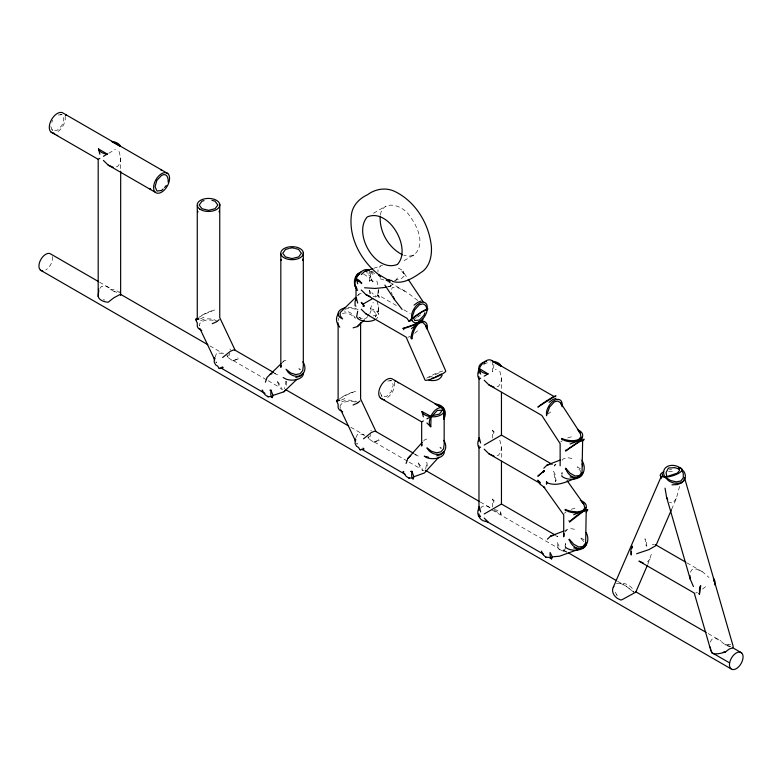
<?xml version="1.0" encoding="UTF-8"?>
<svg xmlns="http://www.w3.org/2000/svg" width="782" height="782" viewBox="0 0 782 782"><rect width="100%" height="100%" fill="white"/><g stroke="black" fill="none" stroke-linecap="round" stroke-linejoin="round"><path stroke-width="0.59" stroke-dasharray="3.91 2.93" d="M199.195 325.459L199.449 325.889L199.332 324.08L201.815 321.51L206.272 320.073L211.834 320.073L216.282 321.207M376.631 315.038L375.301 317.003L376.631 314.804L373.904 311.089L371.167 310.356L370.267 308.773L373.288 302.321M340.17 408.615L340.18 406.972M215.021 357.306L216.682 352.995L221.961 353.288M119.02 151.405L120.682 157.856L120.115 163.311L117.437 166.683L114.24 167.162M378.293 289.594L377.95 292.869L375.272 296.251L373.141 296.564M377.129 301.344L378.517 306.71L377.95 312.165L375.272 315.547L373.141 315.86M499.796 371.245L501.458 377.696L500.9 383.151L498.222 386.523L496.081 386.846M499.796 440.168L501.458 446.61L500.9 452.064L498.222 455.447L496.081 455.759M338.264 320.473L338.547 318.069M679.617 486.384L676.313 498.515L671.464 509.727M380.414 214.767C383.19 198.237 404.196 205.881 409.885 216.36C417.715 226.409 425.75 244.932 414.02 254.912L401.606 262.078M425.672 468.789L426.952 462.582L426.18 462.465M285.528 381.264L286.163 381.381L284.462 388.947M647.76 564.467L651.445 553.881M561.662 474.146L562.102 472.524L562.102 474.293M565.063 545.787L565.679 543.5L565.679 545.914M403.532 271.1L403.023 272.165L403.737 273.348L403.268 270.748L396.816 267.288M554.291 465.603L555.474 464.4L553.568 467.098L554.311 465.603M555.533 481.409L555.455 475.075L553.451 471.145L555.533 481.409L556.393 479.835M51.856 122.412L52.56 120.154M232.019 360.297L228.305 357.716L229.82 353.21M373.288 281.139L372.789 281.843L370.854 277.512L371.284 280.064L369.407 281.158L370.521 276.828A11.319 9.179 70.9 0 0 366.973 273.671M372.877 441.615L369.153 439.044L370.668 434.528M559.912 549.599L564.164 551.633L565.679 547.117M646.215 546.041L646.401 541.369L644.984 538.778L646.215 546.041L646.978 545.816M369.818 313.582L371.167 310.356M228.305 357.716L227.562 356.377L228.276 354.872M369.153 439.044L368.41 437.695L369.124 436.19M355.937 437.578L357.54 434.313L361.831 434.166L366.65 436.483M387.784 286.965L390.081 286.32L391.293 283.925L387.745 281.227M564.164 551.633L563.48 550.381L564.135 549.218M395.731 280.816L397.403 277.884M690.34 572.248L692.06 569.56L696.703 569.14L702.764 571.994L709.049 577.536M710.164 642.09L712.119 639.031L716.068 638.679C721.639 640.155 724.298 646.284 730.398 646.489M340.043 406.611L340.18 405.399L342.663 402.828C347.619 400.55 353.2 401.117 358.244 402.808L355.38 401.166A11.319 6.53 0 0 0 339.359 403.649M580.615 472.426L580.273 470.647L577.057 467.128L577.409 466.629M583.861 541.623L580.645 538.114L580.987 537.615M676.313 498.515L672.843 502.982L669.372 502.523M99.92 288.372L101.435 286.456L105.062 285.919L109.021 287.649L110.301 289.281L116.831 293.045L115.971 291.969L114.104 291.471M480.695 508.212L482.211 506.296L485.837 505.758L489.796 507.489L491.076 509.121M382.525 265.44L380.502 265.968L378.019 268.803L377.97 272.146M650.165 558.915L647.232 562.15L645.228 562.541M562.043 460.266L563.382 458.829L567.644 457.705L572.649 458.584M564.956 531.975L566.96 529.805L571.231 528.691L576.236 529.561M282.732 362.222L284.071 360.834L288.333 359.593M357.931 295.371L359.27 293.983L363.532 292.742M423.58 440.999L424.919 439.631L429.181 438.36M367.784 316.495L366.132 318.186L363.268 318.733M483.579 364.823L485.065 363.337M282.331 362.506L284.071 360.834M357.521 295.664L359.27 293.983M390.081 286.32L394.617 282.771M414.675 333.367L418.634 329.877M702.471 589.12L706.762 585.816M560.704 441.947L562.493 440.589M564.281 513.315L566.07 511.985M547.938 414.001L550.763 411.938M428.917 377.51L440.667 372.193M418.36 316.202L419.015 315.752M417.422 317.013L420.755 314.765M198.726 317.433L204.776 314.022L214.532 309.955L212.245 310.61A11.319 1.31 -25.3 0 0 199.469 316.554M339.574 398.752L345.624 395.34L355.38 391.274L353.102 391.929A11.319 1.31 -25.3 0 0 340.326 397.872M415.047 318.46L416.63 317.492M108.708 153.252L115.462 149.352M373.444 213.3L385.858 206.125M369.407 281.158L369.407 277.854L370.668 277.131M375.272 297.062L378.517 295.195L396.474 305.567M492.357 361.274L492.357 371.43L496.238 369.192M413.062 255.382L414.02 254.912M695.53 593.127L697.485 592.199M407.735 337.384L410.785 336.045M200.515 318.753L204.776 316.906M341.363 400.071L345.624 398.224M564.78 530.646L566.96 529.805M238.412 358.889L232.322 360.932L238.412 358.889L237.777 357.804M379.27 440.207L373.17 442.25L379.27 440.207L378.635 439.122M373.63 268.353L380.502 265.968M412.867 255.47L408.976 256.232L403.815 255.294M571.231 509.307L576.236 507.665M344.891 309.252C349.212 307.707 353.963 308.646 358.244 309.946L355.38 308.303A11.319 6.53 0 0 0 347.589 307.385M567.644 437.94L572.649 436.415M616.333 583.734L620.243 583.186A11.319 8.494 23.4 0 1 632.921 589.364L633.645 591.378M483.687 363.816L490.402 362.017M387.667 286.779L391.147 285.948M669.333 469.826L671.582 469.317M342.428 313.504L345.624 312.859L350.629 314.452L355.38 318.196L353.102 314.892A11.319 9.149 46.1 0 0 344.432 311.128M58.288 115.032L62.022 114.69L63.821 118.952L61.886 125.531L57.291 130.262L54.31 130.721L52.56 130.75L50.762 126.489M387.735 381.039L391.469 380.707L393.268 384.969L391.332 391.547L386.738 396.279L383.757 396.738L382.017 396.767L380.208 392.505M418.155 462.876L421.811 467.353L422.642 470.774L420.716 468.809L418.155 462.876L419.445 462.69M394.509 280.406L401.782 278.255L404.265 275.948L404.216 273.368L403.023 272.165M728.374 644.476L724.943 644.886L728.374 644.476A11.319 3.636 -16.1 0 1 730.769 644.632M277.366 381.381L280.748 385.858L281.52 389.338L279.682 387.383L277.366 381.381L278.402 381.264M60.282 114.719L61.886 114.612M389.729 380.736L391.332 380.629M110.301 289.281L110.702 289.252A11.319 6.53 0 0 1 119.02 292.263M668.551 471.624L673.732 471.399M652.237 544.741L654.368 544.692M358.655 317.169L362.496 318.812M726.791 645.404L730.427 646.352M563.48 550.381L567.39 552.288M422.886 470.5L423.903 470.656M366.533 272.762L368.537 273.123M378.635 297.18L379.27 297.297L379.133 296.701L376.846 293.397L377.559 295.743L379.27 297.297M281.823 389.055L282.908 389.25M103.244 299.711L104.778 300.014M370.492 271.334L373.288 271.892M370.267 308.773L373.288 309.389A11.319 6.53 0 0 1 376.367 318.802M577.057 467.128L577.409 467.206A11.319 6.53 0 0 1 580.967 469.259M580.645 538.114L580.987 538.182A11.319 6.53 0 0 1 584.545 540.245M374.676 273.475L369.563 271.139M380.15 278.763L384.49 280.171M555.24 535.543L557.928 536.608L555.836 535.406M274.032 373.356L277.923 374.949L274.795 373.141M414.675 454.557L418.634 456.189L414.48 453.785M620.175 583.206L626.138 586.138L634.007 592.385L632.921 589.364M417.744 300.464L407.051 292.37L397.94 287.756L392.202 287.551L390.99 291.774L392.32 294.706M363.532 273.954L369.407 277.854M389.778 282.4L407.051 292.37M403.874 309.828L410.208 313.494M686.987 562.884L702.764 571.994M441.625 448.194L439.875 447.187L441.048 448.751M217.386 321.49L214.532 319.848A11.319 6.53 0 0 0 198.501 322.331M300.699 369.593L298.792 368.488L300.024 370.091M99.529 282.175L109.021 287.649M209.918 345.908L223.593 353.806M350.766 427.226L364.451 435.124M480.275 501.995L489.796 507.489M617.516 581.231L625.874 586.05L631.279 590.263M708.238 633.606L720.896 640.917M494.312 510.392L501.154 514.351L499.796 509.082M233.466 360.697L267.082 380.111M268.128 380.717L279.682 387.383M374.314 442.026L408.067 461.507M409.113 462.113L420.716 468.809M492.103 510.02L558.143 548.153L559.423 549.785L559.042 546.061L557.038 542.131L558.143 548.153M554.995 464.479L555.924 465.026L555.474 464.4M564.252 550.479L566.471 552.19M371.509 430.902L370.668 430.413M230.661 349.583L229.82 349.095M367.608 436.942L368.41 437.695M226.751 355.624L227.562 356.377M356.612 443.414L357.325 444.098L356.973 443.081M215.764 362.095L216.477 362.78L216.115 361.763M370.306 271.872L373.288 274.805M369.407 293.68L369.407 290.288L373.288 294.1M492.357 438.096L492.357 430.188L496.238 434M492.357 507.01L492.357 499.102L496.238 502.914M401.792 271.256L403.737 273.348M371.284 280.064L372.789 281.843M359.368 317.169L360.639 318.743M404.216 273.368L407.578 278.402M617.203 595.62L615.239 592.199L616.92 595.112M369.407 290.288L370.668 292.585L370.668 295.664M426.952 462.582L427.216 466.15M286.163 381.381L286.368 385.858M381.303 395.321L382.017 396.767M51.856 129.304L52.56 130.75M376.846 280.973L378.234 286.339M581.114 459.454L581.613 461.644M501.458 377.696L501.458 389.905M501.458 446.61L501.458 458.829M378.517 289.643L378.517 295.195M378.517 306.71L378.517 314.188M370.668 273.289L370.668 276.779L369.407 273.632L369.407 271.11M120.682 157.856L120.682 169.997M65.092 116.166A11.319 6.53 -60 0 1 57.291 131.963M426.718 378.234A11.319 1.72 -23.8 0 1 435.994 373.415A11.319 1.72 -23.8 0 1 444.675 370.727M394.539 382.173A11.319 6.53 -60 0 1 386.738 397.97M494.361 509.541A10.283 5.933 0 0 1 501.154 514.351M492.357 499.102A10.283 5.933 -60 0 1 493.618 505.514M492.357 430.188A10.283 5.933 -60 0 1 493.618 436.6M493.784 364.48A10.283 5.933 -60 0 1 492.357 371.43M52.365 256.574A9.619 5.552 -60 0 1 45.727 270.005M378.195 310.835L378.068 311.93L378.195 310.835M349.368 308.245L349.368 308.245M378.195 308.264L378.195 308.264"/><path stroke-width="1.17" d="M565.366 450.129L565.777 450.901L579.384 441.674L582.629 440.501L582.062 471.976L579.384 475.544L575.122 475.994L570.117 473.237L565.777 468.31L565.366 468.917M98.757 290.181L98.19 296.476A11.319 6.53 0 0 0 108.17 302.233L113.82 297.786L120.496 294.276L207.816 344.696M380.208 216.125C379.25 231.707 388.566 247.845 402.535 254.805M98.512 289.78L98.512 288.969M684.348 478.594L684.084 480.588L681.464 483.081L677.134 484.596L671.963 484.82M356.025 280.347L356.592 276.232L359.27 273.329M564.145 533.725L563.724 536.784L563.724 514.888L543.881 487.059L544.8 487.606L539.854 484.087L537.85 480.148L540.362 482.748M631.377 554.819L631.455 551.574M631.915 548.319L632.227 546.139L630.8 550.381L630.996 554.829M699.479 594.369L700.711 585.679C698.277 586.803 700.594 595.473 698.707 593.694M281.109 365.477L280.826 367.345L280.826 253.915M421.957 444.215L421.674 446.053L421.674 421.889L423.336 420.931M478.975 516.316L479.786 516.521L479.532 517.283L478.975 513.891M357.687 311.324L356.631 316.651L357.687 318.391A11.319 6.53 0 0 0 375.272 319.535M410.579 337.756L411.879 338.831C412.837 332.966 414.704 326.788 419.416 322.849L422.886 322.467L425.672 325.41L445.779 371.069A11.319 1.72 -23.8 0 1 435.584 377.335A11.319 1.72 -23.8 0 1 425.027 380.023L406.122 337.101L366.005 313.934L361.245 309.271M546.941 482.641L546.501 484.185L546.501 481.526L546.941 482.641C557.429 487.294 567.918 481.057 577.605 477.401M568.944 520.714L569.707 521.789A11.319 1.515 -35.5 0 1 582.59 511.731A11.319 1.515 -35.5 0 1 586.168 511.966M424.851 312.8L424.01 315.302L419.416 320.034L414.685 320.522L413.453 317.717L422.427 311.676L427.363 309.643A11.319 1.017 -33.7 0 0 423.453 310.786A11.319 1.017 -33.7 0 0 411.762 318.655L411.615 319.056A11.319 6.53 -60 0 0 419.416 321.734A11.319 6.53 -60 0 0 427.216 310.043L427.216 309.77M432.505 415.633L437.324 410.394L442.241 410.237L439.445 414.089L432.505 415.633L426.904 418.869M561.808 475.632L561.808 476.209A11.319 6.53 0 0 0 574.32 479.043A11.319 6.53 0 0 0 582.698 472.973M565.386 546.618L565.386 547.195A11.319 6.53 0 0 0 578.7 549.883A11.319 6.53 0 0 0 586.207 542.982M406.122 463.413L407.735 458.565L422.241 442.368M582.629 436.776L582.062 438.467L579.384 440.501L570.117 444M269.927 390.267L270.963 390.15L270.767 394.861L272.283 397.627L273.016 395.418L283.895 391.802L297.023 379.172M357.687 290.142L357.149 290.327L355.253 286.515L356.406 287.717M410.579 471.478L411.879 471.292L411.615 476.179L413.131 478.946L413.864 476.756L424.45 472.954L438.937 457.03M546.647 557.263L548.984 557.38L551.593 558.886L552.278 556.852L559.531 556.197L581.192 548.387M265.411 382.173L267.092 377.364L281.461 363.347M586.207 507.489L585.65 509.062L582.971 511.057L573.695 514.712M647.281 565.572L635.756 592.189L622.267 599.589L620.742 600.038L617.321 598.367A11.319 8.494 23.4 0 1 613.303 587.194L661.122 476.746M671.464 509.727L655.932 545.601L648.992 549.609L636.636 553.744M378.947 274.453L378.547 274.883L380.492 276.975M361.245 289.975L366.005 294.638L407.011 318.313L409.084 321.422L411.43 318.948L410.403 320.278L411.312 320.209M543.412 472.25L544.262 470.676L537.957 476.101L544.262 470.676M166.312 185.5L164.572 187.485M643.224 562.932L638.933 561.105L694.25 593.039L710.916 650.761L712.773 653.478A11.319 3.636 -16.1 0 0 725.452 651.944L729.352 648.982L732.392 647.936A11.319 3.636 -16.1 0 0 733.115 646.088L684.475 477.597M565.777 450.901L565.826 450.833A11.319 0.841 -33 0 1 579.276 441.625A11.319 0.841 -33 0 1 582.355 441.116M568.944 539.893L569.364 539.287L573.695 544.223L578.7 546.97L582.971 546.52L585.65 542.962L586.207 511.135L585.65 510.431L582.971 511.614L569.667 521.946M442.162 375.243C440.002 380.59 433.883 381.196 428.917 380.218M361.245 283.641L361.675 283.045L359.173 280.357L356.387 278.754L357.687 283.807M613.841 586.48L613.303 587.194M357.628 275.87L359.828 273.133M582.062 473.824L579.384 476.717L575.122 477.841L570.117 476.961M584.975 545.533L582.971 547.703L578.7 548.817L573.695 547.947M283.895 391.802L285.498 390.091M407.735 458.565L410.785 455.407M302.751 373.464L300.073 376.23L295.801 377.471M353.102 327.853L357.364 326.612L360.043 323.846M443.599 451.82L440.921 454.567L436.659 455.828M163.076 188.98L161.591 190.476L156.996 191.043L155.061 186.703L156.859 180.368L161.591 175.393C166.634 172.421 168.697 177.973 168.11 182.089M543.813 468.213L546.999 465.134L560.108 460.09M547.4 539.199L550.587 536.11L563.685 531.066M361.264 274.609L364.461 271.53L372.486 268.754M355.771 297.346L340.18 312.536L340.17 315.752L342.643 318.958L339.779 317.306A11.319 6.53 0 0 1 345.624 307.668M357.364 326.612L364.373 319.867M222.655 357.491L230.416 351.265L233.495 349.955L235.167 350.268L273.749 372.545M363.503 438.81L371.274 432.593L374.343 431.273L376.015 431.586L413.434 453.189M397.491 264.355C412.251 248.402 388.586 207.396 367.208 216.995C352.78 233.652 375.409 273.016 397.315 264.472M411.4 328.626L419.24 322.458L422.3 321.119L423.912 321.402M219.195 319.682L216.516 321.832L212.254 323.689M360.043 401L357.364 403.15L353.102 405.008M421.244 320.512L414.304 324.53L403.072 328.381L403.844 329.75M414.069 305.097L417.823 302.341L421.019 301.09M549.042 402.31L552.796 399.563L555.982 398.302M441.439 374.011L435.271 377.08M546.207 401.303L546.706 400.971M98.19 296.476L98.19 159.323L99.861 158.355M103.419 156.302L107.3 154.064A10.283 5.933 0 0 1 98.503 148.981L99.861 154.25M356.983 288.323L356.328 288.705L354.92 285.831A11.319 9.179 70.9 0 1 358.83 273.475M363.034 306.192L364.07 306.075L361.245 302.409L363.268 303.993L372.711 298.538M411.615 318.782L413.453 317.717M480.637 378.195L479.278 378.987A10.283 5.933 -60 0 1 479.278 368.821L479.562 367.98A11.319 6.53 -60 0 1 492.073 360.756L554.585 396.845M484.195 376.142L488.076 373.904L478.975 368.322A11.319 6.53 0 0 1 486.482 361.421M442.133 410.081L443.863 409.084L444.166 409.582L444.166 444.147L443.599 448.78L440.921 451.869L436.659 452.788L431.654 451.37L426.904 447.881L429.074 450.843A11.319 9.081 41.9 0 0 442.006 453.355A11.319 9.081 41.9 0 0 444.675 441.83L443.59 440.354M480.637 447.118L479.278 447.9A10.283 5.933 -60 0 1 479.278 437.734L480.637 443.003M484.195 445.056L501.458 435.095L552.2 464.381M484.195 518.085L488.076 521.897A10.283 5.933 0 0 1 479.278 516.814L480.637 516.032M484.195 513.979L501.458 504.009L554.79 534.8M663.781 471.585A11.319 3.636 -16.1 0 0 661.758 476.756L665.023 477.137L677.271 473.149L679.607 470.422L679.04 469.063L674.739 467.607L668.424 468.037L666.088 472.602L666.655 476.209M679.04 469.063L680.643 468.135A11.319 3.636 -16.1 0 1 678.639 473.305A11.319 3.636 -16.1 0 1 665.062 477.137L662.452 475.769L662.383 473.833M412.055 320.18L409.084 321.422M431.498 378.468L434.333 377.432M386.64 287.287L375.233 288.45L364.549 287.766M204.024 200.632L201.981 201.179L199.195 205.031L201.981 208.716L208.647 210.329L215.04 208.716L217.836 205.031L215.04 201.179L211.981 200.358M288.597 248.598L285.538 249.419L282.752 253.27L285.538 256.955L291.93 258.568L298.597 256.955L301.383 253.27L298.597 249.419L295.537 248.598M364.461 271.53L368.214 270.601M546.999 465.134L549.824 464.44M550.587 536.11L553.402 535.426M289.614 248.324L292.204 247.806L294.521 248.324M270.161 374.216L272.097 373.786M391.938 280.601L387.579 279.721L378.752 274.502M409.631 478.154L411.332 477.91L413.131 478.946M553.754 396.943L537.85 407.119L539.854 405.506A11.319 0.841 -33 0 1 551.642 397.784A11.319 0.841 -33 0 1 555.455 396.494M723.242 652.178L725.52 651.914M268.558 396.709L270.347 396.503L272.283 397.627M678.444 467.88L680.623 468.125L683.937 471.546A11.319 8.494 23.4 0 1 681.914 482.054A11.319 8.494 23.4 0 1 668.336 480.559L665.023 477.118A11.319 8.494 23.4 0 1 667.056 466.61A11.319 8.494 23.4 0 1 680.623 468.115M403.844 471.702L403.072 471.585L403.268 472.348L406.21 476.365L409.387 478.428L408.859 477.704M355.908 306.192L355.067 305.703L355.067 301.588L356.328 297.834L357.687 303.103M262.801 390.267L262.166 390.15L262.302 390.756L265.147 394.861L268.265 396.992L267.727 396.23M361.675 283.045L357.687 280.904L356.025 278.157A11.319 6.53 0 0 1 361.245 271.892M580.352 500.568L580.987 500.695A11.319 6.53 0 0 1 582.971 510.851A11.319 6.53 0 0 1 565.386 509.698L571.28 511.32L577.878 511.917L582.717 510.705L584.828 507.909L583.792 504.097L567.097 480.686M392.417 281.383C403.874 284.863 414.509 277.033 423.355 270.836C430.022 264.971 431.86 255.558 431.42 247.063C429.338 224.356 415.838 201.717 395.027 191.57C386.103 187.133 375.409 188.804 367.55 194.728C359.368 198.393 352.496 205.568 351.411 214.747C348.42 237.708 361.049 260.856 378.83 274.765M428.614 457.275L424.274 456.199L426.904 457.714A11.319 6.53 0 0 0 438.937 457.714A11.319 6.53 0 0 0 444.166 451.449M403.072 328.381L403.268 328.43A11.319 1.72 -23.8 0 0 415.017 324.374A11.319 1.72 -23.8 0 0 422.915 319.144M561.808 439.288L561.681 438.516C567.097 440.501 573.196 441.703 578.729 439.484L580.958 436.767L580.273 433.15L560.557 402.789L557.771 401.058L554.301 401.87L549.57 407.099L546.501 415.731L546.501 412.114A11.319 6.53 -60 0 1 554.301 400.423A11.319 6.53 -60 0 1 562.102 403.111L562.102 406.718L560.557 402.789M386.191 280.269L389.817 281.393L389.309 280.093M103.419 160.418L108.17 165.08L113.175 167.319M366.005 294.638L370.003 296.427M366.005 313.934L369.006 315.283M484.195 380.257L488.945 384.92L493.95 387.158M484.195 449.171L488.945 453.834L493.95 456.072M167.837 173.565A11.319 6.53 -60 0 0 154.142 183.858A11.319 6.53 -60 0 0 162.773 191.385A11.319 6.53 -60 0 0 167.837 173.565L63.547 113.351A11.319 6.53 -60 0 0 51.035 120.575A11.319 6.53 -60 0 0 53.821 133.048M98.503 148.981L107.3 154.064M54.76 133.878L54.535 133.556M56.988 135.169L57.692 135.569M51.035 132.09L98.19 159.323M108.17 165.08L155.335 192.304M488.945 384.92L541.838 415.457L560.137 443.638L560.137 465.808M443.863 409.084L435.056 404.001A10.283 5.933 0 0 1 443.863 409.084A10.283 5.933 -60 0 1 443.863 419.24L443.58 408.566L392.994 379.368A11.319 6.53 -60 0 0 380.873 385.839A11.319 6.53 -60 0 0 382.242 398.976M398.067 382.652L398.302 382.975M655.433 544.663L685.941 562.278M423.336 416.816L421.977 411.547L431.654 416.806A11.319 6.53 0 0 0 444.166 409.582M488.945 453.834L539.961 483.286M380.482 398.106L421.674 421.889M201.785 330.503L198.931 328.851A11.319 6.53 0 0 1 197.269 326.104L197.269 322.946L195.627 319.467M283.192 377.501L286.046 379.143A11.319 6.53 0 0 0 298.089 379.143A11.319 6.53 0 0 0 303.308 372.887M342.643 411.821L339.779 410.169A11.319 6.53 0 0 1 338.117 407.422L338.117 404.265L336.475 400.785M98.483 281.569L51.045 254.179A9.619 5.552 -60 0 0 40.41 260.318A9.619 5.552 -60 0 0 42.775 270.924M285.518 389.553L348.664 426.004M425.281 470.246L479.219 501.389M568.426 552.894L616.47 580.625M706.126 632.394L635.424 591.573L635.756 592.189M732.48 647.604L741.59 652.862A9.619 5.552 -60 0 1 737.279 668.004A9.619 5.552 -60 0 1 729.938 661.611A9.619 5.552 -60 0 1 741.59 652.862M265.02 393.434L220.895 367.96L219.058 368.586L223.222 367.667L222.176 366.817M404.988 474.244L361.743 449.279L359.916 449.904L364.07 448.985L363.034 448.135M485.817 520.91L543.48 554.203M729.635 662.911L711.688 652.54L712.773 653.478M40.41 270.113L730.955 668.796M665.071 477.167L670.731 480.549L676.362 481.898L680.848 480.95L683.302 477.89L683.243 473.325L682.217 471.263M552.278 556.852L550.078 552.512L550.078 556.129L551.593 558.886M388.195 279.956L389.817 281.393M273.016 395.418L270.963 390.15M426.904 422.984L430.784 426.796L431.068 415.789A11.319 6.53 -60 0 1 443.58 408.566M581.72 501.976L583.792 504.097M413.864 476.756L411.879 471.292M578.67 431.4L580.273 433.15M384.891 285.107L394.539 299.594L402.144 309.477M339.779 327.199L337.501 323.904A11.319 9.149 46.1 0 1 338.704 313.474M302.79 361.9L303.934 363.542A11.319 9.149 46.1 0 1 301.109 375.233A11.319 9.149 46.1 0 1 288.333 372.555L286.046 369.26L290.806 372.994L295.801 374.588L300.073 373.728L302.751 370.58L303.308 365.771L303.308 252.459M408.243 279.409L423.023 301.588M561.681 438.516L561.808 438.722A11.319 6.53 0 0 0 579.384 439.865A11.319 6.53 0 0 0 577.409 429.709M355.908 439.914L355.272 438.819L355.067 443.541L356.582 446.297L358.518 447.412L359.612 449.279M215.06 358.586L214.415 357.501L214.219 362.213L215.734 364.979L217.67 366.093L218.765 367.96M411.879 338.831L411.615 338.352A11.319 6.53 -60 0 1 419.416 322.555A11.319 6.53 -60 0 1 427.216 329.339M665.042 488.144L666.587 497.235L667.701 499.346M545.826 556.784L546.168 557.449L543.441 555.064L541.437 551.134M376.015 431.586L360.61 398.967L360.61 322.526M340.688 409.7L355.585 441.243M235.167 350.268L219.752 317.639L219.752 204.219M199.83 328.381L214.737 359.916M393.209 296.661L394.539 299.594M666.587 497.235L690.262 579.218L693.448 586.549M426.835 308.46L425.672 305.576L424.01 304.384L422.886 303.895L419.416 304.726L414.685 309.926L411.615 318.43L411.615 314.941A11.319 6.53 -60 0 1 419.416 303.26A11.319 6.53 -60 0 1 427.216 305.938L427.216 308.264M363.268 303.993L364.07 306.075M660.321 475.524L661.22 478.613M425.672 325.41L426.444 328.235M480.637 374.089L479.278 368.821A10.283 5.933 0 0 0 488.076 373.904M480.637 511.917L479.278 506.658A10.283 5.933 -60 0 0 479.278 516.814M582.121 463.824L582.629 466.013M710.261 647.056L710.916 650.761M713.995 581.427L713.467 578.318L714.885 580.909L714.885 585.024M565.161 509.336L565.386 510.666M120.496 294.276L120.633 295.244L120.682 171.209M565.777 468.31L565.826 468.741A11.319 9.198 68.9 0 0 579.149 476.893A11.319 9.198 68.9 0 0 582.522 461.4M569.364 539.287L569.404 539.717A11.319 9.198 68.9 0 0 582.737 547.879A11.319 9.198 68.9 0 0 586.109 532.386M689.959 575.572L690.262 579.218M501.458 392.349L501.458 435.095M501.458 461.263L501.458 504.009M478.975 368.322L478.975 373.17M478.975 376.807L478.975 441.107M478.975 445.955L478.975 510.245M356.025 286.408L356.025 300.493M355.067 285.782L355.067 282.292A11.319 6.53 -60 0 1 361.089 271.872A11.319 6.53 -60 0 1 369.124 270.474M338.117 322.888L338.117 400.316L339.779 400.276L337.501 400.941A11.319 1.31 -25.3 0 1 337.482 399.69M197.269 205.676L197.269 318.997L198.931 318.958L196.644 319.623A11.319 1.31 -25.3 0 1 196.634 318.372M430.784 426.796A10.283 5.933 -60 0 1 430.784 416.63A10.283 5.933 0 0 1 421.977 411.547M120.369 291.539L120.233 292.634L120.369 291.539M197.582 211.277L197.748 212.078L197.582 211.277M219.439 210.905L219.312 212L219.439 210.905M302.996 259.145L302.869 260.25L302.996 259.145M65.688 114.954L66.392 115.355L65.688 114.954M161.19 170.085L161.884 170.486L161.19 170.085M395.145 380.961L395.848 381.372L395.145 380.961M68.621 116.645L68.621 116.645M120.379 146.508L111.572 141.434A10.283 5.933 0 0 1 120.379 146.508M501.154 366.347L492.357 361.274A10.283 5.933 0 0 1 501.154 366.347M150.633 189.234L150.027 188.687L150.633 189.234M384.597 400.12L383.982 399.573L384.597 400.12M281.305 260.318L281.139 259.516L281.305 260.318M120.369 288.969L120.369 288.969M199.938 209.205A11.319 6.53 0 0 0 219.195 207.103A11.319 6.53 0 0 0 206.409 198.53A11.319 6.53 0 0 0 199.938 209.205M283.495 257.444A11.319 6.53 0 0 0 302.751 255.343A11.319 6.53 0 0 0 289.966 246.77A11.319 6.53 0 0 0 283.495 257.444"/></g></svg>
